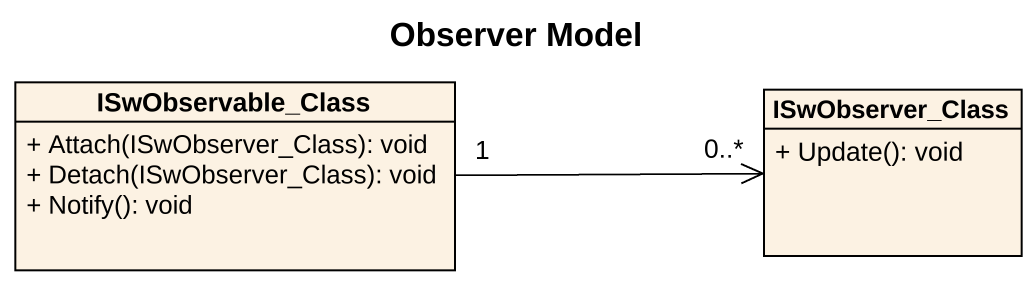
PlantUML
@startuml
title Observer Model
hide circle
hide empty members
skinparam classAttributeIconSize 0
class ISwObservable_Class {
  + Attach(ISwObserver_Class): void
  + Detach(ISwObserver_Class): void
  + Notify(): void
}
class ISwObserver_Class {
  + Update(): void
}
ISwObservable_Class "1" -right-> "0..*" ISwObserver_Class
@enduml
